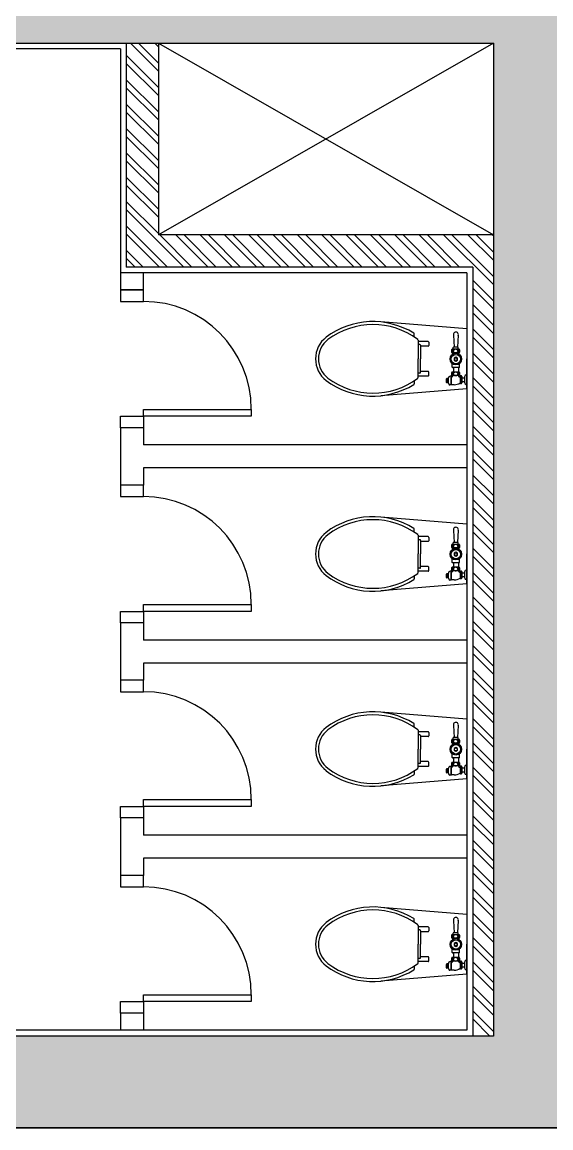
# Model space of a CAD drawing. Header units: millimetres. Extents: x 489570 to 664474, y -400689 to -233120.
# Drawn here: x 531606 to 533910, y -372484 to -367667 of the extents above; entities that cross this region are included whole.
import ezdxf
from ezdxf.lldxf.tags import DXFTag

# ---------------------------------------------------------------- set-up
doc = ezdxf.new("R2010")
doc.units = ezdxf.units.MM
doc.header["$LTSCALE"] = 10
doc.header["$MEASUREMENT"] = 0
for name, color, linetype in [('07APP', 7, 'Continuous'), ('XREF BB LVL 3$0$X-WTC3-Level 3 segmented$0$DAS', 1, 'XREF BB LVL 3$0$X-WTC3-Level 3 segmented$0$DASHDOT'), ('XREF BB LVL 3$0$X-WTC3-Level 3 segmented$0$HAT', 251, 'Continuous'), ('XREF BB LVL 3$0$X-WTC3-Level 3 segmented$0$PAR-low', 8, 'Continuous'), ('XREF BB LVL 3$0$X-WTC3-Level 3 segmented$0$SAN', 8, 'Continuous'), ('XREF BB LVL 3$0$X-WTC3-Level 3 segmented$0$SHE', 7, 'Continuous'), ('XREF BB LVL 3$0$X-WTC3-Level 3 segmented$0$WAL', 7, 'Continuous')]:
    doc.layers.add(name, color=color, linetype=linetype)
tags = doc.linetypes.add('XREF BB LVL 3$0$X-WTC3-Level 3 segmented$0$DASHDOT', pattern=[1, 0.5, -0.25, 0, -0.25]).pattern_tags.tags
tags[10:11] = [DXFTag(74, 4), DXFTag(75, 0), DXFTag(340, '0'), DXFTag(46, 1.0), DXFTag(50, 0.0), DXFTag(44, 0.0), DXFTag(45, 0.0)]
tags[8:9] = [DXFTag(74, 4), DXFTag(75, 0), DXFTag(340, '0'), DXFTag(46, 1.0), DXFTag(50, 0.0), DXFTag(44, 0.0), DXFTag(45, 0.0)]
tags[6:7] = [DXFTag(74, 4), DXFTag(75, 0), DXFTag(340, '0'), DXFTag(46, 1.0), DXFTag(50, 0.0), DXFTag(44, 0.0), DXFTag(45, 0.0)]
tags[4:5] = [DXFTag(74, 4), DXFTag(75, 0), DXFTag(340, '0'), DXFTag(46, 1.0), DXFTag(50, 0.0), DXFTag(44, 0.0), DXFTag(45, 0.0)]

# ---------------------------------------------------------------- blocks, each defined once
blk = doc.blocks.new('XREF BB LVL 3$0$X-WTC3-Level 3 segmented$0$CORE3-8')
at = {"layer": 'XREF BB LVL 3$0$X-WTC3-Level 3 segmented$0$HAT'}
blk.add_hatch(color=256, dxfattribs=at).paths.add_polyline_path([(-9325, 14950), (-9325, 1550), (-6175, 1550), (-6175, 2250), (-6375, 2250), (-6375, 1850), (-8925, 1850), (-8925, 4050), (-4600, 4050), (-4600, 1550), (-1550, 1550), (-1550, 2250), (-1750, 2250), (-1750, 1850), (-4300, 1850), (-4300, 10300), (-4600, 10300), (-4600, 4350), (-8925, 4350), (-8925, 11440), (-2900, 11440), (-2900, 11740), (-8925, 11740), (-8925, 14550), (-1850, 14550), (-1850, 11440), (-1550, 11440), (-1550, 14950)])
for p, q in [((-8825, 5975), (-8775, 5975)), ((-8825, 5875), (-8825, 5975)), ((-8775, 5975), (-8775, 5875)), ((-8275, 5975), (-8275, 5875)), ((-8225, 5975), (-8275, 5975)), ((-8225, 5875), (-8225, 5975)), ((-7975, 5975), (-7925, 5975)), ((-7975, 5875), (-7975, 5975)), ((-7925, 5975), (-7925, 5875)), ((-7425, 5975), (-7425, 5875)), ((-7375, 5975), (-7425, 5975)), ((-7375, 5875), (-7375, 5975)), ((-7125, 5975), (-7075, 5975)), ((-7125, 5875), (-7125, 5975)), ((-7075, 5975), (-7075, 5875)), ((-6575, 5975), (-6575, 5875)), ((-6525, 5975), (-6575, 5975)), ((-6525, 5875), (-6525, 5975)), ((-6275, 5975), (-6225, 5975)), ((-6275, 5875), (-6275, 5975)), ((-6225, 5975), (-6225, 5875)), ((-5725, 5975), (-5725, 5875)), ((-5675, 5975), (-5725, 5975)), ((-5675, 5875), (-5675, 5975)), ((-8775, 5875), (-8825, 5875)), ((-8775, 5405), (-8775, 5875)), ((-8775, 5875), (-8745, 5875)), ((-8745, 5875), (-8745, 5405)), ((-8275, 5875), (-8225, 5875)), ((-7925, 5875), (-7975, 5875)), ((-7925, 5405), (-7925, 5875)), ((-7925, 5875), (-7895, 5875)), ((-7895, 5875), (-7895, 5405)), ((-7425, 5875), (-7375, 5875)), ((-7075, 5875), (-7125, 5875)), ((-7075, 5405), (-7075, 5875)), ((-7075, 5875), (-7045, 5875)), ((-7045, 5875), (-7045, 5405)), ((-6575, 5875), (-6525, 5875)), ((-6225, 5875), (-6275, 5875)), ((-6225, 5405), (-6225, 5875)), ((-6225, 5875), (-6195, 5875)), ((-6195, 5875), (-6195, 5405)), ((-5725, 5875), (-5675, 5875)), ((-8745, 5405), (-8775, 5405)), ((-7895, 5405), (-7925, 5405)), ((-7045, 5405), (-7075, 5405)), ((-6195, 5405), (-6225, 5405))]:
    blk.add_line(p, q)
for centre in [(-8745, 5875), (-7895, 5875), (-7045, 5875), (-6195, 5875)]:
    blk.add_arc(centre, 470, 270, 0)
at = {"layer": 'XREF BB LVL 3$0$X-WTC3-Level 3 segmented$0$DAS'}
for p, q in [((-4600, 4350), (-5435, 5810)), ((-4600, 5810), (-5435, 4350))]:
    blk.add_line(p, q, dxfattribs=at)
at = {"layer": 'XREF BB LVL 3$0$X-WTC3-Level 3 segmented$0$HAT', "color": 8}
for p, q in [((-4600, 5950), (-5575, 5950)), ((-5575, 4440), (-5575, 5950)), ((-5575, 5911.7), (-5536.7, 5950)), ((-5575, 5805.6), (-5430.6, 5950)), ((-5575, 5699.6), (-5324.6, 5950)), ((-5575, 5876.4), (-5501.4, 5950)), ((-5575, 5770.3), (-5395.3, 5950)), ((-5429.2, 5810), (-5289.2, 5950)), ((-5358.5, 5810), (-5218.5, 5950)), ((-5323.2, 5810), (-5183.2, 5950)), ((-5252.4, 5810), (-5112.4, 5950)), ((-5217.1, 5810), (-5077.1, 5950)), ((-5146.4, 5810), (-5006.4, 5950)), ((-5111, 5810), (-4971, 5950)), ((-5040.3, 5810), (-4900.3, 5950)), ((-5005, 5810), (-4865, 5950)), ((-4934.2, 5810), (-4794.2, 5950)), ((-4898.9, 5810), (-4758.9, 5950)), ((-4828.2, 5810), (-4688.2, 5950)), ((-4792.8, 5810), (-4652.8, 5950)), ((-4722.1, 5810), (-4600, 5932.1)), ((-4686.8, 5810), (-4600, 5896.8)), ((-5575, 5664.2), (-5435, 5804.2)), ((-4600, 5810), (-5435, 5810)), ((-5435, 4350), (-5435, 5810)), ((-4616, 5810), (-4600, 5826)), ((-5575, 5593.5), (-5435, 5733.5)), ((-5575, 5558.2), (-5435, 5698.2)), ((-5575, 5487.4), (-5435, 5627.4)), ((-5575, 5452.1), (-5435, 5592.1)), ((-5575, 5381.4), (-5435, 5521.4)), ((-5575, 5346), (-5435, 5486)), ((-5575, 5275.3), (-5435, 5415.3)), ((-5575, 5240), (-5435, 5380)), ((-5575, 5169.2), (-5435, 5309.2)), ((-5575, 5133.9), (-5435, 5273.9)), ((-5575, 5063.2), (-5435, 5203.2)), ((-5575, 5027.8), (-5435, 5167.8)), ((-5575, 4957.1), (-5435, 5097.1)), ((-5575, 4921.8), (-5435, 5061.8)), ((-5575, 4851), (-5435, 4991)), ((-5575, 4815.7), (-5435, 4955.7)), ((-5575, 4745), (-5435, 4885)), ((-5575, 4709.6), (-5435, 4849.6)), ((-5575, 4638.9), (-5435, 4778.9)), ((-5575, 4603.6), (-5435, 4743.6)), ((-5575, 4532.8), (-5435, 4672.8)), ((-5575, 4497.5), (-5435, 4637.5)), ((-5651.8, 4350), (-5435, 4566.8)), ((-5616.4, 4350), (-5435, 4531.4)), ((-5575, 4440), (-8925, 4440)), ((-8925, 4364.8), (-8849.8, 4440)), ((-8904.5, 4350), (-8814.5, 4440)), ((-8833.8, 4350), (-8743.8, 4440)), ((-8798.4, 4350), (-8708.4, 4440)), ((-8727.7, 4350), (-8637.7, 4440)), ((-8692.3, 4350), (-8602.3, 4440)), ((-8621.6, 4350), (-8531.6, 4440)), ((-8586.3, 4350), (-8496.3, 4440)), ((-8515.6, 4350), (-8425.6, 4440)), ((-8480.2, 4350), (-8390.2, 4440)), ((-8409.5, 4350), (-8319.5, 4440)), ((-8374.1, 4350), (-8284.1, 4440)), ((-8303.4, 4350), (-8213.4, 4440)), ((-8268.1, 4350), (-8178.1, 4440)), ((-8197.4, 4350), (-8107.4, 4440)), ((-8162, 4350), (-8072, 4440)), ((-8091.3, 4350), (-8001.3, 4440)), ((-8055.9, 4350), (-7965.9, 4440)), ((-7985.2, 4350), (-7895.2, 4440)), ((-7949.9, 4350), (-7859.9, 4440)), ((-7879.2, 4350), (-7789.2, 4440)), ((-7843.8, 4350), (-7753.8, 4440)), ((-7773.1, 4350), (-7683.1, 4440)), ((-7737.7, 4350), (-7647.7, 4440)), ((-7667, 4350), (-7577, 4440)), ((-7631.7, 4350), (-7541.7, 4440)), ((-7561, 4350), (-7471, 4440)), ((-7525.6, 4350), (-7435.6, 4440)), ((-7454.9, 4350), (-7364.9, 4440)), ((-7419.6, 4350), (-7329.6, 4440)), ((-7348.8, 4350), (-7258.8, 4440)), ((-7313.5, 4350), (-7223.5, 4440)), ((-7242.8, 4350), (-7152.8, 4440)), ((-7207.4, 4350), (-7117.4, 4440)), ((-7136.7, 4350), (-7046.7, 4440)), ((-7101.4, 4350), (-7011.4, 4440)), ((-7030.6, 4350), (-6940.6, 4440)), ((-6995.3, 4350), (-6905.3, 4440)), ((-6924.6, 4350), (-6834.6, 4440)), ((-6889.2, 4350), (-6799.2, 4440)), ((-6818.5, 4350), (-6728.5, 4440)), ((-6783.2, 4350), (-6693.2, 4440)), ((-6712.4, 4350), (-6622.4, 4440)), ((-6677.1, 4350), (-6587.1, 4440)), ((-6606.4, 4350), (-6516.4, 4440)), ((-6571, 4350), (-6481, 4440)), ((-6500.3, 4350), (-6410.3, 4440)), ((-6465, 4350), (-6375, 4440)), ((-6394.2, 4350), (-6304.2, 4440)), ((-6358.9, 4350), (-6268.9, 4440)), ((-6288.2, 4350), (-6198.2, 4440)), ((-6252.8, 4350), (-6162.8, 4440)), ((-6182.1, 4350), (-6092.1, 4440)), ((-6146.8, 4350), (-6056.8, 4440)), ((-6076, 4350), (-5986, 4440)), ((-6040.7, 4350), (-5950.7, 4440)), ((-5970, 4350), (-5880, 4440)), ((-5934.6, 4350), (-5844.6, 4440)), ((-5863.9, 4350), (-5773.9, 4440)), ((-5828.6, 4350), (-5738.6, 4440)), ((-5757.8, 4350), (-5667.8, 4440)), ((-5722.5, 4350), (-5632.5, 4440)), ((-5545.7, 4350), (-5435, 4460.7)), ((-5510.4, 4350), (-5435, 4425.4))]:
    blk.add_line(p, q, dxfattribs=at)
at = {"layer": 'XREF BB LVL 3$0$X-WTC3-Level 3 segmented$0$HAT'}
for p, q in [((-8925, 4435.5), (-8920.5, 4440)), ((-5439.7, 4350), (-5435, 4354.7))]:
    blk.add_line(p, q, dxfattribs=at)
at = {"layer": 'XREF BB LVL 3$0$X-WTC3-Level 3 segmented$0$PAR-low'}
for p, q in [((-8825, 5975), (-8900, 5975)), ((-8825, 5875), (-8825, 5975)), ((-8225, 5875), (-8225, 5975)), ((-7975, 5975), (-8225, 5975)), ((-7975, 5875), (-7975, 5975)), ((-7375, 5875), (-7375, 5975)), ((-7125, 5975), (-7375, 5975)), ((-7125, 5875), (-7125, 5975)), ((-6275, 5975), (-6525, 5975)), ((-6525, 5875), (-6525, 5975)), ((-6275, 5875), (-6275, 5975)), ((-5600, 5975), (-5675, 5975)), ((-5675, 5975), (-5675, 5875)), ((-8825, 5875), (-8900, 5875)), ((-8150, 5875), (-8225, 5875)), ((-8150, 4465), (-8150, 5875)), ((-8050, 4465), (-8050, 5875)), ((-7975, 5875), (-8050, 5875)), ((-7300, 5875), (-7375, 5875)), ((-7300, 4465), (-7300, 5875)), ((-7200, 4465), (-7200, 5875)), ((-7125, 5875), (-7200, 5875)), ((-6450, 5875), (-6525, 5875)), ((-6450, 4465), (-6450, 5875)), ((-6350, 4465), (-6350, 5875)), ((-6275, 5875), (-6350, 5875)), ((-5675, 5875), (-5600, 5875))]:
    blk.add_line(p, q, dxfattribs=at)
at = {"layer": 'XREF BB LVL 3$0$X-WTC3-Level 3 segmented$0$SAN', "linetype": 'Continuous'}
for p, q in [((-8655.2, 4465), (-8685.6, 4841)), ((-8394.8, 4465), (-8364.4, 4841)), ((-7805.2, 4465), (-7835.6, 4841)), ((-7544.8, 4465), (-7514.4, 4841)), ((-6955.2, 4465), (-6985.6, 4841)), ((-6694.8, 4465), (-6664.4, 4841)), ((-6105.2, 4465), (-6135.6, 4841)), ((-5844.8, 4465), (-5814.4, 4841)), ((-8620, 4694.9), (-8633.7, 4694.9)), ((-8606.8, 4678.5), (-8525, 4678.5)), ((-8600.5, 4634.8), (-8600.5, 4678.5)), ((-8587.2, 4670.6), (-8587.2, 4678.5)), ((-8443.2, 4678.5), (-8525, 4678.5)), ((-8462.8, 4670.6), (-8462.8, 4678.5)), ((-8449.5, 4634.8), (-8449.5, 4678.5)), ((-8430, 4694.9), (-8416.3, 4694.9)), ((-7770, 4694.9), (-7783.7, 4694.9)), ((-7756.8, 4678.5), (-7675, 4678.5)), ((-7750.5, 4634.8), (-7750.5, 4678.5)), ((-7737.2, 4670.6), (-7737.2, 4678.5)), ((-7593.2, 4678.5), (-7675, 4678.5)), ((-7612.8, 4670.6), (-7612.8, 4678.5)), ((-7599.5, 4634.8), (-7599.5, 4678.5)), ((-7580, 4694.9), (-7566.3, 4694.9)), ((-6920, 4694.9), (-6933.7, 4694.9)), ((-6906.8, 4678.5), (-6825, 4678.5)), ((-6900.5, 4634.8), (-6900.5, 4678.5)), ((-6887.2, 4670.6), (-6887.2, 4678.5)), ((-6743.2, 4678.5), (-6825, 4678.5)), ((-6762.8, 4670.6), (-6762.8, 4678.5)), ((-6749.5, 4634.8), (-6749.5, 4678.5)), ((-6730, 4694.9), (-6716.3, 4694.9)), ((-6070, 4694.9), (-6083.7, 4694.9)), ((-6056.8, 4678.5), (-5975, 4678.5)), ((-6050.5, 4634.8), (-6050.5, 4678.5)), ((-6037.2, 4670.6), (-6037.2, 4678.5)), ((-5893.2, 4678.5), (-5975, 4678.5)), ((-5912.8, 4670.6), (-5912.8, 4678.5)), ((-5899.5, 4634.8), (-5899.5, 4678.5)), ((-5880, 4694.9), (-5866.3, 4694.9)), ((-8597.3, 4631.6), (-8582.7, 4631.6)), ((-8584, 4667.4), (-8525, 4667.4)), ((-8579.5, 4634.8), (-8579.5, 4667.4)), ((-8466, 4667.4), (-8525, 4667.4)), ((-8470.5, 4634.8), (-8470.5, 4667.4)), ((-8452.7, 4631.6), (-8467.3, 4631.6)), ((-7747.3, 4631.6), (-7732.7, 4631.6)), ((-7734, 4667.4), (-7675, 4667.4)), ((-7729.5, 4634.8), (-7729.5, 4667.4)), ((-7616, 4667.4), (-7675, 4667.4)), ((-7620.5, 4634.8), (-7620.5, 4667.4)), ((-7602.7, 4631.6), (-7617.3, 4631.6)), ((-6897.3, 4631.6), (-6882.7, 4631.6)), ((-6884, 4667.4), (-6825, 4667.4)), ((-6879.5, 4634.8), (-6879.5, 4667.4)), ((-6766, 4667.4), (-6825, 4667.4)), ((-6770.5, 4634.8), (-6770.5, 4667.4)), ((-6752.7, 4631.6), (-6767.3, 4631.6)), ((-6047.3, 4631.6), (-6032.7, 4631.6)), ((-6034, 4667.4), (-5975, 4667.4)), ((-6029.5, 4634.8), (-6029.5, 4667.4)), ((-5916, 4667.4), (-5975, 4667.4)), ((-5920.5, 4634.8), (-5920.5, 4667.4)), ((-5902.7, 4631.6), (-5917.3, 4631.6)), ((-8638.5, 4533.4), (-8638.5, 4539.9)), ((-8600.9, 4534.8), (-8638.5, 4534.8)), ((-8600.6, 4533.4), (-8638.5, 4533.4)), ((-8637.8, 4520.8), (-8637.8, 4532.4)), ((-8629, 4548.4), (-8629, 4553.3)), ((-8629, 4548.4), (-8611.1, 4548.4)), ((-8627.5, 4554.9), (-8612.6, 4554.9)), ((-8624, 4548.4), (-8624, 4547.4)), ((-8615.8, 4548.4), (-8615.8, 4547.2)), ((-8611.1, 4548.4), (-8611.1, 4553.3)), ((-8602, 4533.4), (-8602, 4528.7)), ((-8600.6, 4533.4), (-8600.6, 4538.8)), ((-8598.2, 4499.4), (-8598.2, 4529.5)), ((-8583, 4499.4), (-8583, 4529.5)), ((-8561.5, 4529.3), (-8545.2, 4529.3)), ((-8498.8, 4528.7), (-8505.9, 4528.7)), ((-8498.6, 4499.4), (-8498.6, 4529.5)), ((-8483.4, 4499.4), (-8483.4, 4529.5)), ((-7788.5, 4533.4), (-7788.5, 4539.9)), ((-7750.9, 4534.8), (-7788.5, 4534.8)), ((-7750.6, 4533.4), (-7788.5, 4533.4)), ((-7787.8, 4520.8), (-7787.8, 4532.4)), ((-7779, 4548.4), (-7779, 4553.3)), ((-7779, 4548.4), (-7761.1, 4548.4)), ((-7777.5, 4554.9), (-7762.6, 4554.9)), ((-7774, 4548.4), (-7774, 4547.4)), ((-7765.8, 4548.4), (-7765.8, 4547.2)), ((-7761.1, 4548.4), (-7761.1, 4553.3)), ((-7752, 4533.4), (-7752, 4528.7)), ((-7750.6, 4533.4), (-7750.6, 4538.8)), ((-7748.2, 4499.4), (-7748.2, 4529.5)), ((-7733, 4499.4), (-7733, 4529.5)), ((-7711.5, 4529.3), (-7695.2, 4529.3)), ((-7648.8, 4528.7), (-7655.9, 4528.7)), ((-7648.6, 4499.4), (-7648.6, 4529.5)), ((-7633.4, 4499.4), (-7633.4, 4529.5)), ((-6938.5, 4533.4), (-6938.5, 4539.9)), ((-6900.9, 4534.8), (-6938.5, 4534.8)), ((-6900.6, 4533.4), (-6938.5, 4533.4)), ((-6937.8, 4520.8), (-6937.8, 4532.4)), ((-6929, 4548.4), (-6929, 4553.3)), ((-6929, 4548.4), (-6911.1, 4548.4)), ((-6927.5, 4554.9), (-6912.6, 4554.9)), ((-6924, 4548.4), (-6924, 4547.4)), ((-6915.8, 4548.4), (-6915.8, 4547.2)), ((-6911.1, 4548.4), (-6911.1, 4553.3)), ((-6902, 4533.4), (-6902, 4528.7)), ((-6900.6, 4533.4), (-6900.6, 4538.8)), ((-6898.2, 4499.4), (-6898.2, 4529.5)), ((-6883, 4499.4), (-6883, 4529.5)), ((-6861.5, 4529.3), (-6845.2, 4529.3)), ((-6798.8, 4528.7), (-6805.9, 4528.7)), ((-6798.6, 4499.4), (-6798.6, 4529.5)), ((-6783.4, 4499.4), (-6783.4, 4529.5)), ((-6088.5, 4533.4), (-6088.5, 4539.9)), ((-6050.9, 4534.8), (-6088.5, 4534.8)), ((-6050.6, 4533.4), (-6088.5, 4533.4)), ((-6087.8, 4520.8), (-6087.8, 4532.4)), ((-6079, 4548.4), (-6079, 4553.3)), ((-6079, 4548.4), (-6061.1, 4548.4)), ((-6077.5, 4554.9), (-6062.6, 4554.9)), ((-6074, 4548.4), (-6074, 4547.4)), ((-6065.8, 4548.4), (-6065.8, 4547.2)), ((-6061.1, 4548.4), (-6061.1, 4553.3)), ((-6052, 4533.4), (-6052, 4528.7)), ((-6050.6, 4533.4), (-6050.6, 4538.8)), ((-6048.2, 4499.4), (-6048.2, 4529.5)), ((-6033, 4499.4), (-6033, 4529.5)), ((-6011.5, 4529.3), (-5995.2, 4529.3)), ((-5948.8, 4528.7), (-5955.9, 4528.7)), ((-5948.6, 4499.4), (-5948.6, 4529.5)), ((-5933.4, 4499.4), (-5933.4, 4529.5)), ((-8602.5, 4487.3), (-8629.3, 4487.3)), ((-8602.5, 4495.1), (-8629.2, 4495.1)), ((-8623.7, 4487.3), (-8623.7, 4475.2)), ((-8607.2, 4487.3), (-8607.2, 4475.2)), ((-8603.9, 4495.1), (-8603.9, 4498.3)), ((-8601.3, 4500.9), (-8598.2, 4500.9)), ((-8599.4, 4526.1), (-8598.2, 4526.1)), ((-8563, 4524.4), (-8583, 4524.4)), ((-8563, 4502.5), (-8583, 4502.5)), ((-8563, 4499.5), (-8563, 4527.8)), ((-8561.5, 4497.9), (-8545.5, 4497.9)), ((-8498.8, 4500.8), (-8504.1, 4500.8)), ((-8483.4, 4525.9), (-8476.3, 4525.9)), ((-8483.4, 4503.3), (-8476.3, 4503.3)), ((-8474.8, 4504.9), (-8474.8, 4524.3)), ((-8422.4, 4523.7), (-8474.8, 4521.2)), ((-8421.8, 4502.8), (-8474.8, 4506.6)), ((-7752.5, 4487.3), (-7779.3, 4487.3)), ((-7752.5, 4495.1), (-7779.2, 4495.1)), ((-7773.7, 4487.3), (-7773.7, 4475.2)), ((-7757.2, 4487.3), (-7757.2, 4475.2)), ((-7753.9, 4495.1), (-7753.9, 4498.3)), ((-7751.3, 4500.9), (-7748.2, 4500.9)), ((-7749.4, 4526.1), (-7748.2, 4526.1)), ((-7713, 4524.4), (-7733, 4524.4)), ((-7713, 4502.5), (-7733, 4502.5)), ((-7713, 4499.5), (-7713, 4527.8)), ((-7711.5, 4497.9), (-7695.5, 4497.9)), ((-7648.8, 4500.8), (-7654.1, 4500.8)), ((-7633.4, 4525.9), (-7626.3, 4525.9)), ((-7633.4, 4503.3), (-7626.3, 4503.3)), ((-7624.8, 4504.9), (-7624.8, 4524.3)), ((-7572.4, 4523.7), (-7624.8, 4521.2)), ((-7571.8, 4502.8), (-7624.8, 4506.6)), ((-6902.5, 4487.3), (-6929.3, 4487.3)), ((-6902.5, 4495.1), (-6929.2, 4495.1)), ((-6923.7, 4487.3), (-6923.7, 4475.2)), ((-6907.2, 4487.3), (-6907.2, 4475.2)), ((-6903.9, 4495.1), (-6903.9, 4498.3)), ((-6901.3, 4500.9), (-6898.2, 4500.9)), ((-6899.4, 4526.1), (-6898.2, 4526.1)), ((-6863, 4524.4), (-6883, 4524.4)), ((-6863, 4502.5), (-6883, 4502.5)), ((-6863, 4499.5), (-6863, 4527.8)), ((-6861.5, 4497.9), (-6845.5, 4497.9)), ((-6798.8, 4500.8), (-6804.1, 4500.8)), ((-6783.4, 4525.9), (-6776.3, 4525.9)), ((-6783.4, 4503.3), (-6776.3, 4503.3)), ((-6774.8, 4504.9), (-6774.8, 4524.3)), ((-6722.4, 4523.7), (-6774.8, 4521.2)), ((-6721.8, 4502.8), (-6774.8, 4506.6)), ((-6052.5, 4487.3), (-6079.3, 4487.3)), ((-6052.5, 4495.1), (-6079.2, 4495.1)), ((-6073.7, 4487.3), (-6073.7, 4475.2)), ((-6057.2, 4487.3), (-6057.2, 4475.2)), ((-6053.9, 4495.1), (-6053.9, 4498.3)), ((-6051.3, 4500.9), (-6048.2, 4500.9)), ((-6049.4, 4526.1), (-6048.2, 4526.1)), ((-6013, 4524.4), (-6033, 4524.4)), ((-6013, 4502.5), (-6033, 4502.5)), ((-6013, 4499.5), (-6013, 4527.8)), ((-6011.5, 4497.9), (-5995.5, 4497.9)), ((-5948.8, 4500.8), (-5954.1, 4500.8)), ((-5933.4, 4525.9), (-5926.3, 4525.9)), ((-5933.4, 4503.3), (-5926.3, 4503.3)), ((-5924.8, 4504.9), (-5924.8, 4524.3)), ((-5872.4, 4523.7), (-5924.8, 4521.2)), ((-5871.8, 4502.8), (-5924.8, 4506.6)), ((-8655.2, 4465), (-8525, 4465)), ((-8604, 4475.2), (-8627.2, 4475.2)), ((-8394.8, 4465), (-8525, 4465)), ((-7805.2, 4465), (-7675, 4465)), ((-7754, 4475.2), (-7777.2, 4475.2)), ((-7544.8, 4465), (-7675, 4465)), ((-6955.2, 4465), (-6825, 4465)), ((-6904, 4475.2), (-6927.2, 4475.2)), ((-6694.8, 4465), (-6825, 4465)), ((-6105.2, 4465), (-5975, 4465)), ((-6054, 4475.2), (-6077.2, 4475.2)), ((-5844.8, 4465), (-5975, 4465))]:
    blk.add_line(p, q, dxfattribs=at)
for points in [[(-8583, 4529.5, 0.190243), (-8583.4, 4530.6, 0.100817), (-8585.2, 4531.8, 0.058938), (-8587.5, 4532.6, 0.045387), (-8590.6, 4532.8, 0.045387), (-8593.7, 4532.6, 0.058938), (-8596, 4531.8, 0.100817), (-8597.8, 4530.6, 0.190243), (-8598.2, 4529.5, 0.190243), (-8597.8, 4528.4, 0.100817), (-8596, 4527.1, 0.058938), (-8593.7, 4526.4, 0.045387), (-8590.6, 4526.1, 0.045387), (-8587.5, 4526.4, 0.058938), (-8585.2, 4527.1, 0.100817), (-8583.4, 4528.4, 0.190243)], [(-8483.4, 4529.5, 0.190243), (-8483.8, 4530.6, 0.100817), (-8485.6, 4531.8, 0.058938), (-8487.9, 4532.6, 0.045387), (-8491, 4532.8, 0.045387), (-8494.1, 4532.6, 0.058938), (-8496.4, 4531.8, 0.100817), (-8498.2, 4530.6, 0.190243), (-8498.6, 4529.5, 0.190243), (-8498.2, 4528.4, 0.100817), (-8496.4, 4527.1, 0.058938), (-8494.1, 4526.4, 0.045387), (-8491, 4526.1, 0.045387), (-8487.9, 4526.4, 0.058938), (-8485.6, 4527.1, 0.100817), (-8483.8, 4528.4, 0.190243)], [(-7733, 4529.5, 0.190243), (-7733.4, 4530.6, 0.100817), (-7735.2, 4531.8, 0.058938), (-7737.5, 4532.6, 0.045387), (-7740.6, 4532.8, 0.045387), (-7743.7, 4532.6, 0.058938), (-7746, 4531.8, 0.100817), (-7747.8, 4530.6, 0.190243), (-7748.2, 4529.5, 0.190243), (-7747.8, 4528.4, 0.100817), (-7746, 4527.1, 0.058938), (-7743.7, 4526.4, 0.045387), (-7740.6, 4526.1, 0.045387), (-7737.5, 4526.4, 0.058938), (-7735.2, 4527.1, 0.100817), (-7733.4, 4528.4, 0.190243)], [(-7633.4, 4529.5, 0.190243), (-7633.8, 4530.6, 0.100817), (-7635.6, 4531.8, 0.058938), (-7637.9, 4532.6, 0.045387), (-7641, 4532.8, 0.045387), (-7644.1, 4532.6, 0.058938), (-7646.4, 4531.8, 0.100817), (-7648.2, 4530.6, 0.190243), (-7648.6, 4529.5, 0.190243), (-7648.2, 4528.4, 0.100817), (-7646.4, 4527.1, 0.058938), (-7644.1, 4526.4, 0.045387), (-7641, 4526.1, 0.045387), (-7637.9, 4526.4, 0.058938), (-7635.6, 4527.1, 0.100817), (-7633.8, 4528.4, 0.190243)], [(-6883, 4529.5, 0.190243), (-6883.4, 4530.6, 0.100817), (-6885.2, 4531.8, 0.058938), (-6887.5, 4532.6, 0.045387), (-6890.6, 4532.8, 0.045387), (-6893.7, 4532.6, 0.058938), (-6896, 4531.8, 0.100817), (-6897.8, 4530.6, 0.190243), (-6898.2, 4529.5, 0.190243), (-6897.8, 4528.4, 0.100817), (-6896, 4527.1, 0.058938), (-6893.7, 4526.4, 0.045387), (-6890.6, 4526.1, 0.045387), (-6887.5, 4526.4, 0.058938), (-6885.2, 4527.1, 0.100817), (-6883.4, 4528.4, 0.190243)], [(-6783.4, 4529.5, 0.190243), (-6783.8, 4530.6, 0.100817), (-6785.6, 4531.8, 0.058938), (-6787.9, 4532.6, 0.045387), (-6791, 4532.8, 0.045387), (-6794.1, 4532.6, 0.058938), (-6796.4, 4531.8, 0.100817), (-6798.2, 4530.6, 0.190243), (-6798.6, 4529.5, 0.190243), (-6798.2, 4528.4, 0.100817), (-6796.4, 4527.1, 0.058938), (-6794.1, 4526.4, 0.045387), (-6791, 4526.1, 0.045387), (-6787.9, 4526.4, 0.058938), (-6785.6, 4527.1, 0.100817), (-6783.8, 4528.4, 0.190243)], [(-6033, 4529.5, 0.190243), (-6033.4, 4530.6, 0.100817), (-6035.2, 4531.8, 0.058938), (-6037.5, 4532.6, 0.045387), (-6040.6, 4532.8, 0.045387), (-6043.7, 4532.6, 0.058938), (-6046, 4531.8, 0.100817), (-6047.8, 4530.6, 0.190243), (-6048.2, 4529.5, 0.190243), (-6047.8, 4528.4, 0.100817), (-6046, 4527.1, 0.058938), (-6043.7, 4526.4, 0.045387), (-6040.6, 4526.1, 0.045387), (-6037.5, 4526.4, 0.058938), (-6035.2, 4527.1, 0.100817), (-6033.4, 4528.4, 0.190243)], [(-5933.4, 4529.5, 0.190243), (-5933.8, 4530.6, 0.100817), (-5935.6, 4531.8, 0.058938), (-5937.9, 4532.6, 0.045387), (-5941, 4532.8, 0.045387), (-5944.1, 4532.6, 0.058938), (-5946.4, 4531.8, 0.100817), (-5948.2, 4530.6, 0.190243), (-5948.6, 4529.5, 0.190243), (-5948.2, 4528.4, 0.100817), (-5946.4, 4527.1, 0.058938), (-5944.1, 4526.4, 0.045387), (-5941, 4526.1, 0.045387), (-5937.9, 4526.4, 0.058938), (-5935.6, 4527.1, 0.100817), (-5933.8, 4528.4, 0.190243)], [(-8629.1, 4495.1, 0.118426), (-8630.3, 4494.8, 0.104638), (-8631.4, 4494, 0.089652), (-8632.1, 4492.8, 0.081329), (-8632.4, 4491.3, 0.081329), (-8632.2, 4489.7, 0.089652), (-8631.5, 4488.5, 0.104638), (-8630.4, 4487.6, 0.118426), (-8629.3, 4487.3, 0.118426), (-8628.1, 4487.6, 0.104638), (-8627, 4488.4, 0.089652), (-8626.3, 4489.6, 0.081329), (-8626, 4491.1, 0.081329), (-8626.3, 4492.7, 0.089652), (-8626.9, 4493.9, 0.104638), (-8628, 4494.8, 0.118426)], [(-8615.8, 4495.1, 0.050004), (-8619, 4494.8, 0.063828), (-8621.4, 4494, 0.10367), (-8623.3, 4492.5, 0.177525), (-8623.8, 4491.2, 0.177525), (-8623.3, 4489.9, 0.10367), (-8621.4, 4488.4, 0.063828), (-8619, 4487.6, 0.050004), (-8615.8, 4487.3, 0.050004), (-8612.5, 4487.6, 0.063828), (-8610.1, 4488.4, 0.10367), (-8608.3, 4489.9, 0.177525), (-8607.8, 4491.2, 0.177525), (-8608.3, 4492.5, 0.10367), (-8610.1, 4494, 0.063828), (-8612.5, 4494.8, 0.050004)], [(-8602.5, 4495.1, 0.118426), (-8603.6, 4494.8, 0.104638), (-8604.7, 4494, 0.089652), (-8605.4, 4492.8, 0.081329), (-8605.7, 4491.3, 0.081329), (-8605.5, 4489.7, 0.089652), (-8604.8, 4488.5, 0.104638), (-8603.8, 4487.6, 0.118426), (-8602.6, 4487.3, 0.118426), (-8601.4, 4487.6, 0.104638), (-8600.3, 4488.4, 0.089652), (-8599.6, 4489.6, 0.081329), (-8599.4, 4491.1, 0.081329), (-8599.6, 4492.7, 0.089652), (-8600.2, 4493.9, 0.104638), (-8601.3, 4494.8, 0.118426)], [(-8583, 4514.3, 0.074722), (-8583.6, 4518.4, 0.085277), (-8585.2, 4521.6, 0.106212), (-8587.8, 4523.8, 0.127921), (-8590.6, 4524.6, 0.127921), (-8593.4, 4523.8, 0.106212), (-8596, 4521.6, 0.085277), (-8597.6, 4518.4, 0.074722), (-8598.2, 4514.3, 0.074722), (-8597.6, 4510.3, 0.085277), (-8596, 4507.1, 0.106212), (-8593.4, 4504.8, 0.127921), (-8590.6, 4504, 0.127921), (-8587.8, 4504.8, 0.106212), (-8585.2, 4507.1, 0.085277), (-8583.6, 4510.3, 0.074722)], [(-8583, 4499.4, 0.190243), (-8583.4, 4500.5, 0.100817), (-8585.2, 4501.7, 0.058938), (-8587.5, 4502.4, 0.045387), (-8590.6, 4502.7, 0.045387), (-8593.7, 4502.4, 0.058938), (-8596, 4501.7, 0.100817), (-8597.8, 4500.5, 0.190243), (-8598.2, 4499.4, 0.190243), (-8597.8, 4498.2, 0.100817), (-8596, 4497, 0.058938), (-8593.7, 4496.3, 0.045387), (-8590.6, 4496, 0.045387), (-8587.5, 4496.3, 0.058938), (-8585.2, 4497, 0.100817), (-8583.4, 4498.2, 0.190243)], [(-8483.4, 4514.3, 0.074722), (-8484, 4518.4, 0.085277), (-8485.6, 4521.6, 0.106212), (-8488.2, 4523.8, 0.127921), (-8491, 4524.6, 0.127921), (-8493.8, 4523.8, 0.106212), (-8496.4, 4521.6, 0.085277), (-8498, 4518.4, 0.074722), (-8498.6, 4514.3, 0.074722), (-8498, 4510.3, 0.085277), (-8496.4, 4507.1, 0.106212), (-8493.8, 4504.8, 0.127921), (-8491, 4504, 0.127921), (-8488.2, 4504.8, 0.106212), (-8485.6, 4507.1, 0.085277), (-8484, 4510.3, 0.074722)], [(-8483.4, 4499.4, 0.190243), (-8483.8, 4500.5, 0.100817), (-8485.6, 4501.7, 0.058938), (-8487.9, 4502.4, 0.045387), (-8491, 4502.7, 0.045387), (-8494.1, 4502.4, 0.058938), (-8496.4, 4501.7, 0.100817), (-8498.2, 4500.5, 0.190243), (-8498.6, 4499.4, 0.190243), (-8498.2, 4498.2, 0.100817), (-8496.4, 4497, 0.058938), (-8494.1, 4496.3, 0.045387), (-8491, 4496, 0.045387), (-8487.9, 4496.3, 0.058938), (-8485.6, 4497, 0.100817), (-8483.8, 4498.2, 0.190243)], [(-7779.1, 4495.1, 0.118426), (-7780.3, 4494.8, 0.104638), (-7781.4, 4494, 0.089652), (-7782.1, 4492.8, 0.081329), (-7782.4, 4491.3, 0.081329), (-7782.2, 4489.7, 0.089652), (-7781.5, 4488.5, 0.104638), (-7780.4, 4487.6, 0.118426), (-7779.3, 4487.3, 0.118426), (-7778.1, 4487.6, 0.104638), (-7777, 4488.4, 0.089652), (-7776.3, 4489.6, 0.081329), (-7776, 4491.1, 0.081329), (-7776.3, 4492.7, 0.089652), (-7776.9, 4493.9, 0.104638), (-7778, 4494.8, 0.118426)], [(-7765.8, 4495.1, 0.050004), (-7769, 4494.8, 0.063828), (-7771.4, 4494, 0.10367), (-7773.3, 4492.5, 0.177525), (-7773.8, 4491.2, 0.177525), (-7773.3, 4489.9, 0.10367), (-7771.4, 4488.4, 0.063828), (-7769, 4487.6, 0.050004), (-7765.8, 4487.3, 0.050004), (-7762.5, 4487.6, 0.063828), (-7760.1, 4488.4, 0.10367), (-7758.3, 4489.9, 0.177525), (-7757.8, 4491.2, 0.177525), (-7758.3, 4492.5, 0.10367), (-7760.1, 4494, 0.063828), (-7762.5, 4494.8, 0.050004)], [(-7752.5, 4495.1, 0.118426), (-7753.6, 4494.8, 0.104638), (-7754.7, 4494, 0.089652), (-7755.4, 4492.8, 0.081329), (-7755.7, 4491.3, 0.081329), (-7755.5, 4489.7, 0.089652), (-7754.8, 4488.5, 0.104638), (-7753.8, 4487.6, 0.118426), (-7752.6, 4487.3, 0.118426), (-7751.4, 4487.6, 0.104638), (-7750.3, 4488.4, 0.089652), (-7749.6, 4489.6, 0.081329), (-7749.4, 4491.1, 0.081329), (-7749.6, 4492.7, 0.089652), (-7750.2, 4493.9, 0.104638), (-7751.3, 4494.8, 0.118426)], [(-7733, 4514.3, 0.074722), (-7733.6, 4518.4, 0.085277), (-7735.2, 4521.6, 0.106212), (-7737.8, 4523.8, 0.127921), (-7740.6, 4524.6, 0.127921), (-7743.4, 4523.8, 0.106212), (-7746, 4521.6, 0.085277), (-7747.6, 4518.4, 0.074722), (-7748.2, 4514.3, 0.074722), (-7747.6, 4510.3, 0.085277), (-7746, 4507.1, 0.106212), (-7743.4, 4504.8, 0.127921), (-7740.6, 4504, 0.127921), (-7737.8, 4504.8, 0.106212), (-7735.2, 4507.1, 0.085277), (-7733.6, 4510.3, 0.074722)], [(-7733, 4499.4, 0.190243), (-7733.4, 4500.5, 0.100817), (-7735.2, 4501.7, 0.058938), (-7737.5, 4502.4, 0.045387), (-7740.6, 4502.7, 0.045387), (-7743.7, 4502.4, 0.058938), (-7746, 4501.7, 0.100817), (-7747.8, 4500.5, 0.190243), (-7748.2, 4499.4, 0.190243), (-7747.8, 4498.2, 0.100817), (-7746, 4497, 0.058938), (-7743.7, 4496.3, 0.045387), (-7740.6, 4496, 0.045387), (-7737.5, 4496.3, 0.058938), (-7735.2, 4497, 0.100817), (-7733.4, 4498.2, 0.190243)], [(-7633.4, 4514.3, 0.074722), (-7634, 4518.4, 0.085277), (-7635.6, 4521.6, 0.106212), (-7638.2, 4523.8, 0.127921), (-7641, 4524.6, 0.127921), (-7643.8, 4523.8, 0.106212), (-7646.4, 4521.6, 0.085277), (-7648, 4518.4, 0.074722), (-7648.6, 4514.3, 0.074722), (-7648, 4510.3, 0.085277), (-7646.4, 4507.1, 0.106212), (-7643.8, 4504.8, 0.127921), (-7641, 4504, 0.127921), (-7638.2, 4504.8, 0.106212), (-7635.6, 4507.1, 0.085277), (-7634, 4510.3, 0.074722)], [(-7633.4, 4499.4, 0.190243), (-7633.8, 4500.5, 0.100817), (-7635.6, 4501.7, 0.058938), (-7637.9, 4502.4, 0.045387), (-7641, 4502.7, 0.045387), (-7644.1, 4502.4, 0.058938), (-7646.4, 4501.7, 0.100817), (-7648.2, 4500.5, 0.190243), (-7648.6, 4499.4, 0.190243), (-7648.2, 4498.2, 0.100817), (-7646.4, 4497, 0.058938), (-7644.1, 4496.3, 0.045387), (-7641, 4496, 0.045387), (-7637.9, 4496.3, 0.058938), (-7635.6, 4497, 0.100817), (-7633.8, 4498.2, 0.190243)], [(-6929.1, 4495.1, 0.118426), (-6930.3, 4494.8, 0.104638), (-6931.4, 4494, 0.089652), (-6932.1, 4492.8, 0.081329), (-6932.4, 4491.3, 0.081329), (-6932.2, 4489.7, 0.089652), (-6931.5, 4488.5, 0.104638), (-6930.4, 4487.6, 0.118426), (-6929.3, 4487.3, 0.118426), (-6928.1, 4487.6, 0.104638), (-6927, 4488.4, 0.089652), (-6926.3, 4489.6, 0.081329), (-6926, 4491.1, 0.081329), (-6926.3, 4492.7, 0.089652), (-6926.9, 4493.9, 0.104638), (-6928, 4494.8, 0.118426)], [(-6915.8, 4495.1, 0.050004), (-6919, 4494.8, 0.063828), (-6921.4, 4494, 0.10367), (-6923.3, 4492.5, 0.177525), (-6923.8, 4491.2, 0.177525), (-6923.3, 4489.9, 0.10367), (-6921.4, 4488.4, 0.063828), (-6919, 4487.6, 0.050004), (-6915.8, 4487.3, 0.050004), (-6912.5, 4487.6, 0.063828), (-6910.1, 4488.4, 0.10367), (-6908.3, 4489.9, 0.177525), (-6907.8, 4491.2, 0.177525), (-6908.3, 4492.5, 0.10367), (-6910.1, 4494, 0.063828), (-6912.5, 4494.8, 0.050004)], [(-6902.5, 4495.1, 0.118426), (-6903.6, 4494.8, 0.104638), (-6904.7, 4494, 0.089652), (-6905.4, 4492.8, 0.081329), (-6905.7, 4491.3, 0.081329), (-6905.5, 4489.7, 0.089652), (-6904.8, 4488.5, 0.104638), (-6903.8, 4487.6, 0.118426), (-6902.6, 4487.3, 0.118426), (-6901.4, 4487.6, 0.104638), (-6900.3, 4488.4, 0.089652), (-6899.6, 4489.6, 0.081329), (-6899.4, 4491.1, 0.081329), (-6899.6, 4492.7, 0.089652), (-6900.2, 4493.9, 0.104638), (-6901.3, 4494.8, 0.118426)], [(-6883, 4514.3, 0.074722), (-6883.6, 4518.4, 0.085277), (-6885.2, 4521.6, 0.106212), (-6887.8, 4523.8, 0.127921), (-6890.6, 4524.6, 0.127921), (-6893.4, 4523.8, 0.106212), (-6896, 4521.6, 0.085277), (-6897.6, 4518.4, 0.074722), (-6898.2, 4514.3, 0.074722), (-6897.6, 4510.3, 0.085277), (-6896, 4507.1, 0.106212), (-6893.4, 4504.8, 0.127921), (-6890.6, 4504, 0.127921), (-6887.8, 4504.8, 0.106212), (-6885.2, 4507.1, 0.085277), (-6883.6, 4510.3, 0.074722)], [(-6883, 4499.4, 0.190243), (-6883.4, 4500.5, 0.100817), (-6885.2, 4501.7, 0.058938), (-6887.5, 4502.4, 0.045387), (-6890.6, 4502.7, 0.045387), (-6893.7, 4502.4, 0.058938), (-6896, 4501.7, 0.100817), (-6897.8, 4500.5, 0.190243), (-6898.2, 4499.4, 0.190243), (-6897.8, 4498.2, 0.100817), (-6896, 4497, 0.058938), (-6893.7, 4496.3, 0.045387), (-6890.6, 4496, 0.045387), (-6887.5, 4496.3, 0.058938), (-6885.2, 4497, 0.100817), (-6883.4, 4498.2, 0.190243)], [(-6783.4, 4514.3, 0.074722), (-6784, 4518.4, 0.085277), (-6785.6, 4521.6, 0.106212), (-6788.2, 4523.8, 0.127921), (-6791, 4524.6, 0.127921), (-6793.8, 4523.8, 0.106212), (-6796.4, 4521.6, 0.085277), (-6798, 4518.4, 0.074722), (-6798.6, 4514.3, 0.074722), (-6798, 4510.3, 0.085277), (-6796.4, 4507.1, 0.106212), (-6793.8, 4504.8, 0.127921), (-6791, 4504, 0.127921), (-6788.2, 4504.8, 0.106212), (-6785.6, 4507.1, 0.085277), (-6784, 4510.3, 0.074722)], [(-6783.4, 4499.4, 0.190243), (-6783.8, 4500.5, 0.100817), (-6785.6, 4501.7, 0.058938), (-6787.9, 4502.4, 0.045387), (-6791, 4502.7, 0.045387), (-6794.1, 4502.4, 0.058938), (-6796.4, 4501.7, 0.100817), (-6798.2, 4500.5, 0.190243), (-6798.6, 4499.4, 0.190243), (-6798.2, 4498.2, 0.100817), (-6796.4, 4497, 0.058938), (-6794.1, 4496.3, 0.045387), (-6791, 4496, 0.045387), (-6787.9, 4496.3, 0.058938), (-6785.6, 4497, 0.100817), (-6783.8, 4498.2, 0.190243)], [(-6079.1, 4495.1, 0.118426), (-6080.3, 4494.8, 0.104638), (-6081.4, 4494, 0.089652), (-6082.1, 4492.8, 0.081329), (-6082.4, 4491.3, 0.081329), (-6082.2, 4489.7, 0.089652), (-6081.5, 4488.5, 0.104638), (-6080.4, 4487.6, 0.118426), (-6079.3, 4487.3, 0.118426), (-6078.1, 4487.6, 0.104638), (-6077, 4488.4, 0.089652), (-6076.3, 4489.6, 0.081329), (-6076, 4491.1, 0.081329), (-6076.3, 4492.7, 0.089652), (-6076.9, 4493.9, 0.104638), (-6078, 4494.8, 0.118426)], [(-6065.8, 4495.1, 0.050004), (-6069, 4494.8, 0.063828), (-6071.4, 4494, 0.10367), (-6073.3, 4492.5, 0.177525), (-6073.8, 4491.2, 0.177525), (-6073.3, 4489.9, 0.10367), (-6071.4, 4488.4, 0.063828), (-6069, 4487.6, 0.050004), (-6065.8, 4487.3, 0.050004), (-6062.5, 4487.6, 0.063828), (-6060.1, 4488.4, 0.10367), (-6058.3, 4489.9, 0.177525), (-6057.8, 4491.2, 0.177525), (-6058.3, 4492.5, 0.10367), (-6060.1, 4494, 0.063828), (-6062.5, 4494.8, 0.050004)], [(-6052.5, 4495.1, 0.118426), (-6053.6, 4494.8, 0.104638), (-6054.7, 4494, 0.089652), (-6055.4, 4492.8, 0.081329), (-6055.7, 4491.3, 0.081329), (-6055.5, 4489.7, 0.089652), (-6054.8, 4488.5, 0.104638), (-6053.8, 4487.6, 0.118426), (-6052.6, 4487.3, 0.118426), (-6051.4, 4487.6, 0.104638), (-6050.3, 4488.4, 0.089652), (-6049.6, 4489.6, 0.081329), (-6049.4, 4491.1, 0.081329), (-6049.6, 4492.7, 0.089652), (-6050.2, 4493.9, 0.104638), (-6051.3, 4494.8, 0.118426)], [(-6033, 4514.3, 0.074722), (-6033.6, 4518.4, 0.085277), (-6035.2, 4521.6, 0.106212), (-6037.8, 4523.8, 0.127921), (-6040.6, 4524.6, 0.127921), (-6043.4, 4523.8, 0.106212), (-6046, 4521.6, 0.085277), (-6047.6, 4518.4, 0.074722), (-6048.2, 4514.3, 0.074722), (-6047.6, 4510.3, 0.085277), (-6046, 4507.1, 0.106212), (-6043.4, 4504.8, 0.127921), (-6040.6, 4504, 0.127921), (-6037.8, 4504.8, 0.106212), (-6035.2, 4507.1, 0.085277), (-6033.6, 4510.3, 0.074722)], [(-6033, 4499.4, 0.190243), (-6033.4, 4500.5, 0.100817), (-6035.2, 4501.7, 0.058938), (-6037.5, 4502.4, 0.045387), (-6040.6, 4502.7, 0.045387), (-6043.7, 4502.4, 0.058938), (-6046, 4501.7, 0.100817), (-6047.8, 4500.5, 0.190243), (-6048.2, 4499.4, 0.190243), (-6047.8, 4498.2, 0.100817), (-6046, 4497, 0.058938), (-6043.7, 4496.3, 0.045387), (-6040.6, 4496, 0.045387), (-6037.5, 4496.3, 0.058938), (-6035.2, 4497, 0.100817), (-6033.4, 4498.2, 0.190243)], [(-5933.4, 4514.3, 0.074722), (-5934, 4518.4, 0.085277), (-5935.6, 4521.6, 0.106212), (-5938.2, 4523.8, 0.127921), (-5941, 4524.6, 0.127921), (-5943.8, 4523.8, 0.106212), (-5946.4, 4521.6, 0.085277), (-5948, 4518.4, 0.074722), (-5948.6, 4514.3, 0.074722), (-5948, 4510.3, 0.085277), (-5946.4, 4507.1, 0.106212), (-5943.8, 4504.8, 0.127921), (-5941, 4504, 0.127921), (-5938.2, 4504.8, 0.106212), (-5935.6, 4507.1, 0.085277), (-5934, 4510.3, 0.074722)], [(-5933.4, 4499.4, 0.190243), (-5933.8, 4500.5, 0.100817), (-5935.6, 4501.7, 0.058938), (-5937.9, 4502.4, 0.045387), (-5941, 4502.7, 0.045387), (-5944.1, 4502.4, 0.058938), (-5946.4, 4501.7, 0.100817), (-5948.2, 4500.5, 0.190243), (-5948.6, 4499.4, 0.190243), (-5948.2, 4498.2, 0.100817), (-5946.4, 4497, 0.058938), (-5944.1, 4496.3, 0.045387), (-5941, 4496, 0.045387), (-5937.9, 4496.3, 0.058938), (-5935.6, 4497, 0.100817), (-5933.8, 4498.2, 0.190243)]]:
    blk.add_lwpolyline(points, format="xyb", close=True, dxfattribs=at)
for points in [[(-8534.5, 4513.5), (-8530.2, 4506.1), (-8521.7, 4506.1), (-8517.5, 4513.5), (-8521.7, 4520.9), (-8530.2, 4520.9)], [(-7684.5, 4513.5), (-7680.2, 4506.1), (-7671.7, 4506.1), (-7667.5, 4513.5), (-7671.7, 4520.9), (-7680.2, 4520.9)], [(-6834.5, 4513.5), (-6830.2, 4506.1), (-6821.7, 4506.1), (-6817.5, 4513.5), (-6821.7, 4520.9), (-6830.2, 4520.9)], [(-5984.5, 4513.5), (-5980.2, 4506.1), (-5971.7, 4506.1), (-5967.5, 4513.5), (-5971.7, 4520.9), (-5980.2, 4520.9)]]:
    blk.add_lwpolyline(points, close=True, dxfattribs=at)
for centre, radius in [((-8525.8, 4513.4), 25.1), ((-8526, 4513.4), 20.5), ((-7675.8, 4513.4), 25.1), ((-7676, 4513.4), 20.5), ((-6825.8, 4513.4), 25.1), ((-6826, 4513.4), 20.5), ((-5975.8, 4513.4), 25.1), ((-5976, 4513.4), 20.5), ((-8526, 4513.5), 6.36), ((-7676, 4513.5), 6.36), ((-6826, 4513.5), 6.36), ((-5976, 4513.5), 6.36)]:
    blk.add_circle(centre, radius, dxfattribs=at)
for centre, radius, start, end in [((-8526.1, 5008), 117, 89.3863, 142.4897), ((-8526.1, 5008), 104.1, 89.3863, 142.4897), ((-8523.9, 5008), 117, 37.5103, 90.6137), ((-8523.9, 5008), 104.1, 37.5103, 90.6137), ((-7676.1, 5008), 117, 89.3863, 142.4897), ((-7676.1, 5008), 104.1, 89.3863, 142.4897), ((-7673.9, 5008), 117, 37.5103, 90.6137), ((-7673.9, 5008), 104.1, 37.5103, 90.6137), ((-6826.1, 5008), 117, 89.3863, 142.4897), ((-6826.1, 5008), 104.1, 89.3863, 142.4897), ((-6823.9, 5008), 117, 37.5103, 90.6137), ((-6823.9, 5008), 104.1, 37.5103, 90.6137), ((-5976.1, 5008), 117, 89.3863, 142.4897), ((-5976.1, 5008), 104.1, 89.3863, 142.4897), ((-5973.9, 5008), 117, 37.5103, 90.6137), ((-5973.9, 5008), 104.1, 37.5103, 90.6137), ((-8348.1, 4875.1), 339.2, 143.0131, 211.7858), ((-8348.1, 4875.1), 326.3, 143.0131, 216.7705), ((-8701.9, 4875.1), 326.3, 323.2295, 36.9869), ((-8701.9, 4875.1), 339.2, 328.2142, 36.9869), ((-7498.1, 4875.1), 339.2, 143.0131, 211.7858), ((-7498.1, 4875.1), 326.3, 143.0131, 216.7705), ((-7851.9, 4875.1), 326.3, 323.2295, 36.9869), ((-7851.9, 4875.1), 339.2, 328.2142, 36.9869), ((-6648.1, 4875.1), 339.2, 143.0131, 211.7858), ((-6648.1, 4875.1), 326.3, 143.0131, 216.7705), ((-7001.9, 4875.1), 326.3, 323.2295, 36.9869), ((-7001.9, 4875.1), 339.2, 328.2142, 36.9869), ((-5798.1, 4875.1), 339.2, 143.0131, 211.7858), ((-5798.1, 4875.1), 326.3, 143.0131, 216.7705), ((-6151.9, 4875.1), 326.3, 323.2295, 36.9869), ((-6151.9, 4875.1), 339.2, 328.2142, 36.9869), ((-8633.7, 4698.1), 3.24, 211.7858, 270), ((-8606.8, 4681.7), 3.24, 216.7705, 270), ((-8443.2, 4681.7), 3.24, 270, 323.2295), ((-8416.3, 4698.1), 3.24, 270, 328.2142), ((-7783.7, 4698.1), 3.24, 211.7858, 270), ((-7756.8, 4681.7), 3.24, 216.7705, 270), ((-7593.2, 4681.7), 3.24, 270, 323.2295), ((-7566.3, 4698.1), 3.24, 270, 328.2142), ((-6933.7, 4698.1), 3.24, 211.7858, 270), ((-6906.8, 4681.7), 3.24, 216.7705, 270), ((-6743.2, 4681.7), 3.24, 270, 323.2295), ((-6716.3, 4698.1), 3.24, 270, 328.2142), ((-6083.7, 4698.1), 3.24, 211.7858, 270), ((-6056.8, 4681.7), 3.24, 216.7705, 270), ((-5893.2, 4681.7), 3.24, 270, 323.2295), ((-5866.3, 4698.1), 3.24, 270, 328.2142), ((-8597.3, 4634.8), 3.24, 180, 270), ((-8584, 4670.6), 3.24, 180, 270), ((-8582.7, 4634.8), 3.24, 270, 0), ((-8467.3, 4634.8), 3.24, 180, 270), ((-8466, 4670.6), 3.24, 270, 0), ((-8452.7, 4634.8), 3.24, 270, 0), ((-7747.3, 4634.8), 3.24, 180, 270), ((-7734, 4670.6), 3.24, 180, 270), ((-7732.7, 4634.8), 3.24, 270, 0), ((-7617.3, 4634.8), 3.24, 180, 270), ((-7616, 4670.6), 3.24, 270, 0), ((-7602.7, 4634.8), 3.24, 270, 0), ((-6897.3, 4634.8), 3.24, 180, 270), ((-6884, 4670.6), 3.24, 180, 270), ((-6882.7, 4634.8), 3.24, 270, 0), ((-6767.3, 4634.8), 3.24, 180, 270), ((-6766, 4670.6), 3.24, 270, 0), ((-6752.7, 4634.8), 3.24, 270, 0), ((-6047.3, 4634.8), 3.24, 180, 270), ((-6034, 4670.6), 3.24, 180, 270), ((-6032.7, 4634.8), 3.24, 270, 0), ((-5917.3, 4634.8), 3.24, 180, 270), ((-5916, 4670.6), 3.24, 270, 0), ((-5902.7, 4634.8), 3.24, 270, 0), ((-8633.4, 4539.9), 5.18, 112.5111, 180), ((-8636.8, 4532.4), 1.04, 90, 180), ((-8620.7, 4509.4), 38.2, 63.0965, 112.5111), ((-8627.5, 4553.3), 1.55, 90, 180), ((-8612.6, 4553.3), 1.55, 0, 90), ((-8605.8, 4538.8), 5.18, 0, 63.0965), ((-8599.4, 4528.7), 2.59, 180, 270), ((-8561.5, 4527.8), 1.55, 90, 180), ((-7783.4, 4539.9), 5.18, 112.5111, 180), ((-7786.8, 4532.4), 1.04, 90, 180), ((-7770.7, 4509.4), 38.2, 63.0965, 112.5111), ((-7777.5, 4553.3), 1.55, 90, 180), ((-7762.6, 4553.3), 1.55, 0, 90), ((-7755.8, 4538.8), 5.18, 0, 63.0965), ((-7749.4, 4528.7), 2.59, 180, 270), ((-7711.5, 4527.8), 1.55, 90, 180), ((-6933.4, 4539.9), 5.18, 112.5111, 180), ((-6936.8, 4532.4), 1.04, 90, 180), ((-6920.7, 4509.4), 38.2, 63.0965, 112.5111), ((-6927.5, 4553.3), 1.55, 90, 180), ((-6912.6, 4553.3), 1.55, 0, 90), ((-6905.8, 4538.8), 5.18, 0, 63.0965), ((-6899.4, 4528.7), 2.59, 180, 270), ((-6861.5, 4527.8), 1.55, 90, 180), ((-6083.4, 4539.9), 5.18, 112.5111, 180), ((-6086.8, 4532.4), 1.04, 90, 180), ((-6070.7, 4509.4), 38.2, 63.0965, 112.5111), ((-6077.5, 4553.3), 1.55, 90, 180), ((-6062.6, 4553.3), 1.55, 0, 90), ((-6055.8, 4538.8), 5.18, 0, 63.0965), ((-6049.4, 4528.7), 2.59, 180, 270), ((-6011.5, 4527.8), 1.55, 90, 180), ((-8593.4, 4520.2), 44.4, 179.1806, 214.5357), ((-8601.3, 4498.3), 2.59, 90, 180), ((-8561.5, 4499.5), 1.55, 180, 270), ((-8476.3, 4524.3), 1.55, 0, 90), ((-8476.3, 4504.9), 1.55, 270, 0), ((-8419.4, 4513.3), 10.8, 252.4211, 103.723), ((-7743.4, 4520.2), 44.4, 179.1806, 214.5357), ((-7751.3, 4498.3), 2.59, 90, 180), ((-7711.5, 4499.5), 1.55, 180, 270), ((-7626.3, 4524.3), 1.55, 0, 90), ((-7626.3, 4504.9), 1.55, 270, 0), ((-7569.4, 4513.3), 10.8, 252.4211, 103.723), ((-6893.4, 4520.2), 44.4, 179.1806, 214.5357), ((-6901.3, 4498.3), 2.59, 90, 180), ((-6861.5, 4499.5), 1.55, 180, 270), ((-6776.3, 4524.3), 1.55, 0, 90), ((-6776.3, 4504.9), 1.55, 270, 0), ((-6719.4, 4513.3), 10.8, 252.4211, 103.723), ((-6043.4, 4520.2), 44.4, 179.1806, 214.5357), ((-6051.3, 4498.3), 2.59, 90, 180), ((-6011.5, 4499.5), 1.55, 180, 270), ((-5926.3, 4524.3), 1.55, 0, 90), ((-5926.3, 4504.9), 1.55, 270, 0), ((-5869.4, 4513.3), 10.8, 252.4211, 103.723), ((-8627.1, 4465.4), 9.84, 90.5943, 182.0533), ((-8604.1, 4465.4), 9.84, 357.9467, 89.4057), ((-7777.1, 4465.4), 9.84, 90.5943, 182.0533), ((-7754.1, 4465.4), 9.84, 357.9467, 89.4057), ((-6927.1, 4465.4), 9.84, 90.5943, 182.0533), ((-6904.1, 4465.4), 9.84, 357.9467, 89.4057), ((-6077.1, 4465.4), 9.84, 90.5943, 182.0533), ((-6054.1, 4465.4), 9.84, 357.9467, 89.4057)]:
    blk.add_arc(centre, radius, start, end, dxfattribs=at)
at = {"layer": 'XREF BB LVL 3$0$X-WTC3-Level 3 segmented$0$SHE'}
for p, q in [((-9325, 14950), (-9325, 1550)), ((-8925, 4350), (-8925, 11440)), ((-4600, 10300), (-4600, 4350)), ((-4600, 4350), (-8925, 4350))]:
    blk.add_line(p, q, dxfattribs=at)
at = {"layer": 'XREF BB LVL 3$0$X-WTC3-Level 3 segmented$0$WAL'}
for p, q in [((-4625, 5975), (-4625, 10220)), ((-8900, 4465), (-8900, 6875)), ((-4625, 5975), (-5600, 5975)), ((-5600, 4465), (-5600, 5975)), ((-5600, 4465), (-8900, 4465))]:
    blk.add_line(p, q, dxfattribs=at)

msp = doc.modelspace()

# ---------------------------------------------------------------- linework, layer by layer
at = {"layer": '07APP'}
for points in [[(536509.7, -364659.2), (536509.7, -372484.2), (523123.7, -372484.2)], [(536529.6, -364659.2), (536529.6, -372484.2), (523143.6, -372484.2)]]:
    msp.add_lwpolyline(points, dxfattribs=at)

# ---------------------------------------------------------------- block references
at = {"rotation": 90}
msp.add_blockref('XREF BB LVL 3$0$X-WTC3-Level 3 segmented$0$CORE3-8', (538009.7, -363159.2), dxfattribs=at)

doc.saveas('drawing.dxf')
